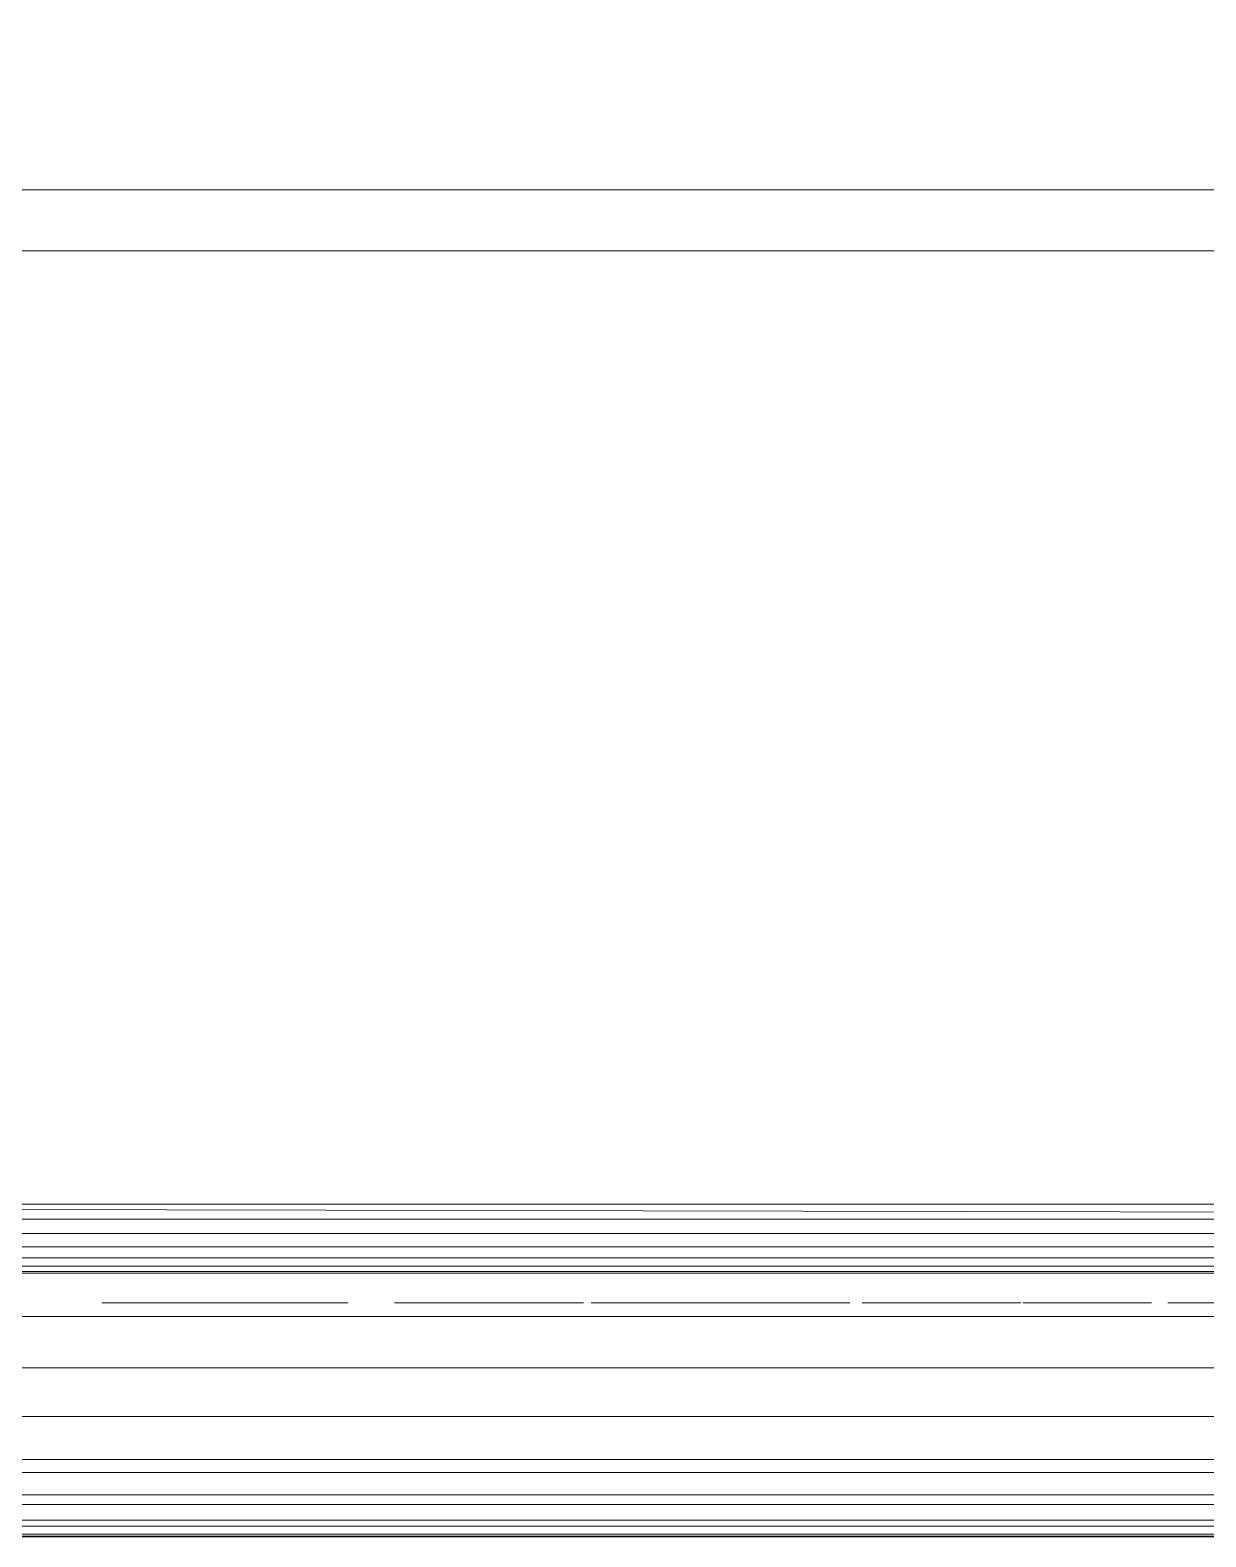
# Model space of a CAD drawing. Extents: x -1 to 410, y -731 to 1.
# Drawn here: x 143.5 to 209.3, y -730 to -645.7 of the extents above; entities that cross this region are included whole.
import ezdxf

# ---------------------------------------------------------------- set-up
doc = ezdxf.new("R2010")
doc.units = 0
doc.layers.add('IQ_200_2D', color=1, linetype='Continuous')
doc.layers.add('IQ_200_3D', color=1, linetype='Continuous')
doc.layers.add('IQ_BLACK_3D', color=250, linetype='Continuous', lineweight=13)

msp = doc.modelspace()

# ---------------------------------------------------------------- linework, layer by layer
at = {"layer": 'IQ_200_2D'}
msp.add_line((400, -730), (0, -730), dxfattribs=at)

# ---------------------------------------------------------------- meshes
at = {"layer": 'IQ_200_3D', "lineweight": 18}
mesh = msp.add_polyface(dxfattribs=at)
corners = [(400, -717.671, 900), (400, -80.394, 900), (0, -80.394, 900), (0, -717.671, 900), (50, -406.537, 900), (55.111, -367.714, 900), (70.096, -331.537, 900), (93.934, -300.471, 900), (125, -276.633, 900), (161.177, -261.648, 900), (200, -256.537, 900), (238.823, -261.648, 900), (275, -276.633, 900), (306.066, -300.471, 900), (329.904, -331.537, 900), (344.889, -367.714, 900), (350, -406.537, 900), (344.889, -445.36, 900), (329.904, -481.537, 900), (306.066, -512.603, 900), (275, -536.441, 900), (238.823, -551.426, 900), (200, -556.537, 900), (161.177, -551.426, 900), (125, -536.441, 900), (93.934, -512.603, 900), (70.096, -481.537, 900), (55.111, -445.36, 900)]
mesh.append_faces([[corners[k] for k in face] for face in [(14, 1, 13), (6, 2, 5), (25, 3, 24)]], dxfattribs={"vtx0": -1, "vtx1": -1})
mesh.append_faces([[corners[k] for k in face] for face in [(1, 14, 15), (1, 15, 16), (0, 17, 18), (0, 21, 22), (2, 6, 7), (3, 25, 26)]], dxfattribs={"vtx0": -1, "vtx2": -1})
mesh.append_faces([[corners[k] for k in face] for face in [(12, 13, 1), (11, 12, 1), (18, 19, 0), (20, 21, 0), (19, 20, 0), (8, 9, 2), (7, 8, 2), (9, 10, 2), (23, 24, 3), (26, 27, 3), (27, 4, 3)]], dxfattribs={"vtx1": -1, "vtx2": -1})
mesh.append_faces([[corners[k] for k in face] for face in [(10, 11, 1, 2), (16, 17, 0, 1), (4, 5, 2, 3), (22, 23, 3, 0)]], dxfattribs={"vtx1": -1, "vtx3": -1})
mesh = msp.add_polyface(dxfattribs=at)
corners = [(400, -654.615, 650.188), (0, -654.615, 650.188), (0, -101.612, 650.188), (400, -101.612, 650.188)]
mesh.append_faces([[corners[k] for k in face] for face in [(0, 1, 2, 3)]])
mesh = msp.add_polyface(dxfattribs=at)
corners = [(400, -711.384, 654.595), (0, -711.384, 654.595), (0, -654.615, 660.39), (400, -654.615, 660.39)]
mesh.append_faces([[corners[k] for k in face] for face in [(0, 1, 2, 3)]])
mesh = msp.add_polyface(dxfattribs=at)
corners = [(400, -654.615, 660.39), (0, -654.615, 660.39), (0, -654.615, 650.188), (400, -654.615, 650.188)]
mesh.append_faces([[corners[k] for k in face] for face in [(0, 1, 2, 3)]])
mesh = msp.add_polyface(dxfattribs=at)
corners = [(400, -726.389, 878.954), (0, -726.389, 878.954), (0, -658.022, 812.223), (400, -658.022, 812.223)]
mesh.append_faces([[corners[k] for k in face] for face in [(0, 1, 2, 3)]])
mesh = msp.add_polyface(dxfattribs=at)
corners = [(400, -658.022, 812.223), (0, -658.022, 812.223), (0, -715.249, 691.625), (400, -715.249, 691.625)]
mesh.append_faces([[corners[k] for k in face] for face in [(0, 1, 2, 3)]])
mesh = msp.add_polyface(dxfattribs=at)
corners = [(400, -711.383, 654.596), (400, -712.219, 654.608), (400, -713.028, 654.818), (400, -713.764, 655.214), (400, -714.385, 655.774), (400, -714.856, 656.464), (400, -715.15, 657.247), (400, -715.249, 658.076), (0, -715.249, 658.076), (0, -715.15, 657.247), (0, -714.856, 656.464), (0, -714.385, 655.774), (0, -713.764, 655.214), (0, -713.028, 654.818), (0, -712.219, 654.608), (0, -711.384, 654.596)]
mesh.append_faces([[corners[k] for k in face] for face in [(6, 9, 10, 5), (5, 10, 11, 4), (4, 11, 12, 3), (3, 12, 13, 2), (2, 13, 14, 1), (1, 14, 15)]], dxfattribs={"vtx0": -1, "vtx2": -1})
mesh.append_faces([[corners[k] for k in face] for face in [(7, 8, 9, 6), (15, 0, 1)]], dxfattribs={"vtx2": -1})
mesh = msp.add_polyface(dxfattribs=at)
corners = [(400, -715.249, 691.625), (0, -715.249, 691.625), (0, -715.249, 658.076), (400, -715.249, 658.076)]
mesh.append_faces([[corners[k] for k in face] for face in [(0, 1, 2, 3)]])
mesh = msp.add_polyface(dxfattribs=at)
corners = [(400, -726.389, 878.954), (400, -728.183, 881.23), (400, -729.397, 883.862), (400, -729.962, 886.704), (400, -729.848, 889.6), (400, -729.062, 892.389), (400, -727.645, 894.918), (400, -725.678, 897.046), (400, -723.268, 898.656), (400, -720.549, 899.659), (400, -717.671, 900), (0, -717.671, 900), (0, -720.549, 899.659), (0, -723.268, 898.656), (0, -725.678, 897.046), (0, -727.645, 894.918), (0, -729.062, 892.389), (0, -729.848, 889.6), (0, -729.962, 886.704), (0, -729.397, 883.862), (0, -728.183, 881.23), (0, -726.389, 878.954)]
mesh.append_faces([[corners[k] for k in face] for face in [(1, 20, 21, 0)]], dxfattribs={"vtx0": -1})
mesh.append_faces([[corners[k] for k in face] for face in [(9, 12, 13, 8), (7, 14, 15, 6), (8, 13, 14, 7), (6, 15, 16, 5), (4, 17, 18, 3), (2, 19, 20, 1), (3, 18, 19, 2), (17, 4, 5, 16)]], dxfattribs={"vtx0": -1, "vtx2": -1})
mesh.append_faces([[corners[k] for k in face] for face in [(10, 11, 12, 9)]], dxfattribs={"vtx2": -1})
at = {"layer": 'IQ_BLACK_3D', "lineweight": 18}
mesh = msp.add_polyface(dxfattribs=at)
corners = [(161.251, -716.893, 664.882), (157.704, -716.893, 666.262), (156.207, -716.893, 665.585), (158.981, -716.893, 667.294), (155.578, -716.893, 665.426), (154.023, -716.893, 665.341), (147.488, -716.893, 664.882), (155.578, -716.893, 666.481), (159.958, -716.893, 668.615), (160.57, -716.893, 670.139), (155.205, -716.893, 667.765), (155.205, -716.893, 675.772), (153.658, -716.893, 673.611), (153.658, -716.893, 669.926), (154.554, -716.893, 668.933), (154.554, -716.893, 674.604), (160.778, -716.893, 671.768), (152.491, -716.893, 665.628), (151.073, -716.893, 666.272), (149.847, -716.893, 667.234), (148.886, -716.893, 668.459), (148.244, -716.893, 669.879), (152.563, -716.893, 672.843), (152.563, -716.893, 670.694), (151.324, -716.893, 672.34), (151.324, -716.893, 671.197), (147.957, -716.893, 672.127), (147.957, -716.893, 671.41), (150.003, -716.893, 671.41), (150.003, -716.893, 672.127), (147.488, -716.893, 678.627), (160.57, -716.893, 673.398), (161.251, -716.893, 678.627), (159.958, -716.893, 674.922), (158.981, -716.893, 676.242), (157.704, -716.893, 677.275), (156.207, -716.893, 677.952), (155.578, -716.893, 677.056), (155.578, -716.893, 677.952), (154.033, -716.893, 678.08), (148.239, -716.893, 673.651), (152.503, -716.893, 677.83), (151.08, -716.893, 677.216), (148.882, -716.893, 675.062), (149.848, -716.893, 676.274), (164.127, -716.893, 678.699), (164.042, -716.893, 678.664), (163.955, -716.893, 678.11), (164.026, -716.893, 678.051), (163.87, -716.893, 678.271), (163.902, -716.893, 678.185), (163.969, -716.893, 678.609), (163.912, -716.893, 678.537), (163.861, -716.893, 678.362), (163.875, -716.893, 678.453)]
mesh.append_faces([[corners[k] for k in face] for face in [(1, 0, 3), (19, 6, 18), (17, 6, 5), (31, 32, 33), (34, 32, 35), (35, 32, 36), (37, 36, 38), (43, 30, 40)]], dxfattribs={"vtx0": -1, "vtx1": -1})
mesh.append_faces([[corners[k] for k in face] for face in [(2, 4, 0)]], dxfattribs={"vtx0": -1, "vtx1": -1, "vtx2": -1})
mesh.append_faces([[corners[k] for k in face] for face in [(0, 1, 2), (0, 4, 5, 6), (2, 7, 4), (12, 13, 14, 15), (0, 16, 9), (6, 19, 20), (6, 20, 21), (22, 23, 13, 12), (24, 25, 23, 22), (26, 27, 28, 29), (29, 28, 25, 24), (10, 11, 15, 14), (32, 34, 33), (11, 2, 36, 37), (16, 0, 32), (30, 44, 42), (39, 32, 30)]], dxfattribs={"vtx0": -1, "vtx2": -1})
mesh.append_faces([[corners[k] for k in face] for face in [(53, 49, 52, 54)]], dxfattribs={"vtx1": -1})
mesh.append_faces([[corners[k] for k in face] for face in [(8, 3, 0), (9, 8, 0), (17, 18, 6), (21, 27, 6), (31, 16, 32), (26, 40, 30), (41, 39, 30), (42, 41, 30), (43, 44, 30)]], dxfattribs={"vtx1": -1, "vtx2": -1})
mesh.append_faces([[corners[k] for k in face] for face in [(10, 7, 2, 11), (30, 6, 27, 26), (39, 38, 36, 32)]], dxfattribs={"vtx1": -1, "vtx2": -1, "vtx3": -1})
mesh.append_faces([[corners[k] for k in face] for face in [(45, 46, 47, 48), (49, 50, 51, 52), (50, 47, 46, 51)]], dxfattribs={"vtx1": -1, "vtx3": -1})
mesh = msp.add_polyface(dxfattribs=at)
corners = [(172.956, -716.893, 670.081), (173.026, -716.893, 670.057), (172.794, -716.893, 670.315), (172.894, -716.893, 670.122), (173.1, -716.893, 670.051), (173.378, -716.893, 670.343), (174.442, -716.893, 664.796), (172.408, -716.893, 666.297), (171.988, -716.893, 666.182), (172.811, -716.893, 670.243), (172.845, -716.893, 670.177), (172.742, -716.893, 670.556), (172.637, -716.893, 670.779), (172.292, -716.893, 671.126), (172.318, -716.893, 672.697), (172.069, -716.893, 672.574), (172.069, -716.893, 671.232), (168.396, -716.893, 671.232), (168.396, -716.893, 672.574), (172.485, -716.893, 670.972), (173.378, -716.893, 673.305), (172.527, -716.893, 672.879), (164.304, -716.893, 665.4), (164.386, -716.893, 664.843), (164.472, -716.893, 664.808), (164.376, -716.893, 665.458), (164.563, -716.893, 664.796), (164.46, -716.893, 665.496), (164.726, -716.893, 665.612), (164.957, -716.893, 665.786), (164.205, -716.893, 665.147), (164.219, -716.893, 665.056), (164.255, -716.893, 664.971), (164.216, -716.893, 665.239), (164.312, -716.893, 664.898), (164.249, -716.893, 665.325), (169.489, -716.893, 666.182), (169.226, -716.893, 666.214), (168.978, -716.893, 666.307), (165.142, -716.893, 666.009), (168.76, -716.893, 666.458), (168.584, -716.893, 666.655), (168.46, -716.893, 666.889), (165.27, -716.893, 666.269), (165.334, -716.893, 676.964), (165.334, -716.893, 666.552), (168.396, -716.893, 667.146), (168.396, -716.893, 677.251), (172.894, -716.893, 673.552), (172.84, -716.893, 673.502), (172.775, -716.893, 673.37), (172.959, -716.893, 673.588), (173.105, -716.893, 673.608), (173.031, -716.893, 673.607), (172.8, -716.893, 673.44), (172.683, -716.893, 673.108), (172.46, -716.893, 677.221), (172.76, -716.893, 677.116), (174.093, -716.893, 678.71), (165.262, -716.893, 677.231), (165.131, -716.893, 677.474), (164.949, -716.893, 677.681), (164.218, -716.893, 678.71), (164.725, -716.893, 677.843), (172.143, -716.893, 677.251), (164.108, -716.893, 678.012), (164.199, -716.893, 677.996), (164.471, -716.893, 677.949), (164.127, -716.893, 678.699), (164.026, -716.893, 678.051)]
mesh.append_faces([[corners[k] for k in face] for face in [(50, 49, 54)]], dxfattribs={"vtx0": -1})
mesh.append_faces([[corners[k] for k in face] for face in [(11, 5, 12), (27, 26, 28), (38, 26, 37), (40, 26, 38), (55, 20, 50), (60, 47, 61)]], dxfattribs={"vtx0": -1, "vtx1": -1})
mesh.append_faces([[corners[k] for k in face] for face in [(39, 26, 40, 41), (44, 17, 18, 47)]], dxfattribs={"vtx0": -1, "vtx1": -1, "vtx3": -1})
mesh.append_faces([[corners[k] for k in face] for face in [(6, 7, 8), (13, 14, 15, 16), (14, 13, 19, 21), (22, 23, 24, 25), (25, 24, 26, 27), (26, 29, 28), (33, 32, 34, 35), (35, 34, 23, 22), (26, 39, 29), (17, 44, 45, 46), (6, 8, 36), (47, 60, 59), (58, 64, 56)]], dxfattribs={"vtx0": -1, "vtx2": -1})
mesh.append_faces([[corners[k] for k in face] for face in [(2, 1, 4, 5), (20, 55, 21, 19), (62, 63, 61, 47)]], dxfattribs={"vtx0": -1, "vtx2": -1, "vtx3": -1})
mesh.append_faces([[corners[k] for k in face] for face in [(50, 52, 53, 51), (62, 65, 66, 67)]], dxfattribs={"vtx0": -1, "vtx3": -1})
mesh.append_faces([[corners[k] for k in face] for face in [(0, 1, 2, 3), (11, 2, 5), (48, 49, 50, 51), (56, 57, 58), (59, 44, 47), (67, 63, 62)]], dxfattribs={"vtx1": -1, "vtx2": -1})
mesh.append_faces([[corners[k] for k in face] for face in [(17, 16, 15, 18), (19, 12, 5, 20), (36, 37, 26, 6), (41, 42, 43, 39), (45, 43, 42, 46), (47, 64, 58, 62), (62, 68, 69, 65)]], dxfattribs={"vtx1": -1, "vtx3": -1})
mesh.append_faces([[corners[k] for k in face] for face in [(30, 31, 32, 33)]], dxfattribs={"vtx2": -1})
mesh.append_faces([[corners[k] for k in face] for face in [(2, 9, 10, 3)]], dxfattribs={"vtx3": -1})
mesh = msp.add_polyface(dxfattribs=at)
corners = [(173.376, -716.893, 667.144), (174.442, -716.893, 667.547), (173.545, -716.893, 667.547), (173.121, -716.893, 666.791), (174.442, -716.893, 664.796), (173.378, -716.893, 670.343), (173.1, -716.893, 670.051), (173.172, -716.893, 670.064), (173.24, -716.893, 670.095), (172.793, -716.893, 666.503), (172.408, -716.893, 666.297), (173.297, -716.893, 670.142), (173.341, -716.893, 670.201), (173.368, -716.893, 670.27), (173.378, -716.893, 673.305), (173.369, -716.893, 673.379), (173.342, -716.893, 673.448), (173.3, -716.893, 673.509), (173.244, -716.893, 673.558), (173.178, -716.893, 673.592), (173.105, -716.893, 673.608), (172.775, -716.893, 673.37), (174.093, -716.893, 676.566), (173.845, -716.893, 676.223), (173.927, -716.893, 676.262), (173.996, -716.893, 676.319), (173.666, -716.893, 676.211), (173.756, -716.893, 676.206), (173.58, -716.893, 676.238), (174.049, -716.893, 676.392), (174.082, -716.893, 676.476), (174.093, -716.893, 678.71), (173.027, -716.893, 676.942), (173.243, -716.893, 676.709), (173.504, -716.893, 676.286), (173.397, -716.893, 676.431), (173.441, -716.893, 676.352), (172.76, -716.893, 677.116), (180.267, -716.893, 664.796), (180.267, -716.893, 665.984), (179.986, -716.893, 665.979), (179.712, -716.893, 666.042), (179.462, -716.893, 666.17), (174.917, -716.893, 664.796), (179.25, -716.893, 666.354), (175.689, -716.893, 666.194), (175.187, -716.893, 666.005), (174.917, -716.893, 666.005), (175.449, -716.893, 666.069), (175.891, -716.893, 666.373), (179.089, -716.893, 666.585), (176.044, -716.893, 666.595), (176.173, -716.893, 667.115), (176.14, -716.893, 666.847), (178.988, -716.893, 666.847), (178.954, -716.893, 667.126), (176.173, -716.893, 676.694), (178.954, -716.893, 679.198), (176.129, -716.893, 677.03), (175.999, -716.893, 677.343), (175.523, -716.893, 677.819), (175.793, -716.893, 677.612), (174.874, -716.893, 677.993), (175.21, -716.893, 677.949), (180.353, -716.893, 667.295), (180.859, -716.893, 666.336), (183.077, -716.893, 668.196), (180.101, -716.893, 668.35), (182.903, -716.893, 668.894), (182.903, -716.893, 669.761), (180.101, -716.893, 670.358), (182.903, -716.893, 671.02), (180.239, -716.893, 671.406), (183.043, -716.893, 672.039), (183.288, -716.893, 672.495), (181.287, -716.893, 673.222), (180.643, -716.893, 672.383), (182.912, -716.893, 671.538)]
mesh.append_faces([[corners[k] for k in face] for face in [(0, 1, 2), (5, 12, 13), (43, 46, 47)]], dxfattribs={"vtx0": -1})
mesh.append_faces([[corners[k] for k in face] for face in [(46, 43, 48), (49, 50, 51), (48, 43, 45), (60, 57, 63), (59, 57, 61), (68, 67, 66)]], dxfattribs={"vtx0": -1, "vtx1": -1})
mesh.append_faces([[corners[k] for k in face] for face in [(20, 21, 14, 19), (35, 28, 22, 33), (70, 69, 71, 72)]], dxfattribs={"vtx0": -1, "vtx1": -1, "vtx2": -1})
mesh.append_faces([[corners[k] for k in face] for face in [(3, 4, 1, 0), (31, 37, 32), (22, 27, 23), (38, 40, 41), (42, 43, 38, 41), (54, 53, 51, 50), (56, 55, 57, 58), (55, 56, 52), (67, 68, 69, 70), (77, 76, 72, 71)]], dxfattribs={"vtx0": -1, "vtx2": -1})
mesh.append_faces([[corners[k] for k in face] for face in [(43, 42, 44, 45)]], dxfattribs={"vtx0": -1, "vtx2": -1, "vtx3": -1})
mesh.append_faces([[corners[k] for k in face] for face in [(5, 6, 7, 8), (14, 17, 18, 19), (22, 23, 24, 25)]], dxfattribs={"vtx0": -1, "vtx3": -1})
mesh.append_faces([[corners[k] for k in face] for face in [(34, 28, 35, 36), (62, 63, 57)]], dxfattribs={"vtx1": -1})
mesh.append_faces([[corners[k] for k in face] for face in [(9, 10, 4), (3, 9, 4), (11, 12, 5, 8), (26, 27, 22, 28), (59, 58, 57), (60, 61, 57), (64, 65, 66, 67)]], dxfattribs={"vtx1": -1, "vtx2": -1})
mesh.append_faces([[corners[k] for k in face] for face in [(22, 31, 32, 33), (49, 45, 44, 50), (52, 53, 54, 55), (73, 74, 75, 76)]], dxfattribs={"vtx1": -1, "vtx3": -1})
mesh.append_faces([[corners[k] for k in face] for face in [(29, 30, 22, 25), (38, 39, 40)]], dxfattribs={"vtx2": -1})
mesh.append_faces([[corners[k] for k in face] for face in [(14, 15, 16, 17)]], dxfattribs={"vtx3": -1})
mesh = msp.add_polyface(dxfattribs=at)
corners = [(186.997, -716.893, 666.306), (185.843, -716.893, 666.221), (187.056, -716.893, 664.844), (188.169, -716.893, 665.418), (185.132, -716.893, 666.328), (184.593, -716.893, 664.479), (185.844, -716.893, 664.526), (189.13, -716.893, 666.221), (188.109, -716.893, 666.627), (184.465, -716.893, 666.597), (183.512, -716.893, 664.573), (182.903, -716.893, 669.761), (189.35, -716.893, 669.761), (186.485, -716.893, 671.02), (182.903, -716.893, 671.02), (189.13, -716.893, 667.17), (183.88, -716.893, 667.015), (182.489, -716.893, 664.931), (181.586, -716.893, 665.531), (183.408, -716.893, 667.558), (180.859, -716.893, 666.336), (183.077, -716.893, 668.196), (189.35, -716.893, 670.56), (186.629, -716.893, 671.369), (186.686, -716.893, 671.743), (189.237, -716.893, 671.492), (188.902, -716.893, 672.369), (186.653, -716.893, 672.119), (188.366, -716.893, 673.14), (186.532, -716.893, 672.477), (187.66, -716.893, 673.759), (186.331, -716.893, 672.796), (186.826, -716.893, 674.191), (186.06, -716.893, 673.059), (185.912, -716.893, 674.409), (185.734, -716.893, 673.25), (183.288, -716.893, 672.495), (183.633, -716.893, 672.881), (182.126, -716.893, 673.866), (181.287, -716.893, 673.222), (183.043, -716.893, 672.039), (180.643, -716.893, 672.383), (182.912, -716.893, 671.538), (184.06, -716.893, 673.175), (183.103, -716.893, 674.271), (185.373, -716.893, 673.36), (184.152, -716.893, 674.409), (184.543, -716.893, 673.36), (195.836, -716.893, 664.499), (196.886, -716.893, 664.789), (196.471, -716.893, 666.255), (194.956, -716.893, 666.255), (193.701, -716.893, 664.499), (194.337, -716.893, 666.462), (192.672, -716.893, 664.767), (193.78, -716.893, 666.803), (191.74, -716.893, 665.279), (190.961, -716.893, 666.002), (193.314, -716.893, 667.261), (192.964, -716.893, 667.812), (192.746, -716.893, 668.427), (190.381, -716.893, 666.892), (192.672, -716.893, 669.076), (190.035, -716.893, 667.898), (197.094, -716.893, 674.3), (195.357, -716.893, 674.457), (195.95, -716.893, 673.102), (196.584, -716.893, 672.921), (190.035, -716.893, 670.498), (192.672, -716.893, 670.354), (192.7, -716.893, 671.003), (190.17, -716.893, 671.523), (192.891, -716.893, 671.623), (191.195, -716.893, 673.298), (190.566, -716.893, 672.478), (193.232, -716.893, 672.176), (193.995, -716.893, 674.457), (194.268, -716.893, 672.94), (194.897, -716.893, 673.102), (192.97, -716.893, 674.322), (193.701, -716.893, 672.624), (192.015, -716.893, 673.927)]
mesh.append_faces([[corners[k] for k in face] for face in [(17, 16, 18), (21, 20, 19), (40, 41, 42), (58, 56, 55), (55, 52, 53)]], dxfattribs={"vtx0": -1, "vtx1": -1})
mesh.append_faces([[corners[k] for k in face] for face in [(4, 5, 6, 1), (1, 6, 2), (5, 4, 9, 10), (16, 17, 10, 9), (19, 20, 18, 16), (13, 12, 22, 23), (24, 25, 26, 27), (25, 24, 23, 22), (27, 26, 28, 29), (29, 28, 30, 31), (31, 30, 32, 33), (68, 69, 70, 71), (72, 73, 74, 70), (70, 74, 71), (76, 77, 78, 65), (77, 76, 79)]], dxfattribs={"vtx0": -1, "vtx2": -1})
mesh.append_faces([[corners[k] for k in face] for face in [(15, 8, 7)]], dxfattribs={"vtx1": -1})
mesh.append_faces([[corners[k] for k in face] for face in [(47, 45, 46), (54, 52, 55, 56), (72, 75, 73), (78, 66, 65)]], dxfattribs={"vtx1": -1, "vtx2": -1})
mesh.append_faces([[corners[k] for k in face] for face in [(0, 1, 2, 3), (3, 7, 8, 0), (11, 12, 13, 14), (32, 34, 35, 33), (36, 37, 38, 39), (37, 43, 44, 38), (45, 35, 34, 46), (43, 47, 46, 44), (48, 49, 50, 51), (52, 48, 51, 53), (57, 56, 58, 59), (59, 60, 61, 57), (60, 62, 63, 61), (64, 65, 66, 67), (68, 63, 62, 69), (75, 80, 81, 73), (79, 81, 80, 77)]], dxfattribs={"vtx1": -1, "vtx3": -1})
mesh = msp.add_polyface(dxfattribs=at)
corners = [(198.024, -716.893, 666.777), (198.822, -716.893, 666.035), (198.883, -716.893, 666.162), (198.91, -716.893, 666.299), (197.548, -716.893, 666.492), (197.863, -716.893, 665.271), (198.732, -716.893, 665.928), (197.022, -716.893, 666.315), (198.901, -716.893, 666.439), (198.858, -716.893, 666.572), (198.783, -716.893, 666.69), (198.146, -716.893, 666.847), (198.68, -716.893, 666.786), (198.281, -716.893, 666.884), (198.557, -716.893, 666.852), (198.421, -716.893, 666.885), (196.471, -716.893, 666.255), (196.886, -716.893, 664.789), (198.768, -716.893, 672.501), (198.173, -716.893, 671.86), (198.33, -716.893, 671.892), (198.474, -716.893, 671.961), (198.014, -716.893, 671.868), (197.861, -716.893, 671.916), (197.613, -716.893, 672.114), (197.724, -716.893, 671.999), (198.596, -716.893, 672.064), (198.69, -716.893, 672.194), (198.748, -716.893, 672.343), (197.151, -716.893, 672.584), (198.768, -716.893, 673.811), (197.094, -716.893, 674.3), (196.584, -716.893, 672.921), (206.005, -716.893, 665.313), (206.106, -716.893, 665.42), (206.176, -716.893, 665.549), (206.211, -716.893, 665.691), (205.09, -716.893, 666.208), (205.233, -716.893, 664.813), (205.437, -716.893, 666.297), (206.209, -716.893, 665.838), (206.17, -716.893, 665.98), (206.097, -716.893, 666.107), (205.994, -716.893, 666.211), (205.868, -716.893, 666.286), (203.718, -716.893, 666.649), (202.204, -716.893, 664.575), (202.785, -716.893, 664.499), (204.023, -716.893, 666.409), (201.662, -716.893, 664.8), (203.484, -716.893, 666.959), (201.197, -716.893, 665.156), (204.369, -716.893, 664.499), (204.379, -716.893, 666.255), (204.732, -716.893, 666.193), (200.84, -716.893, 665.622), (200.616, -716.893, 666.163), (205.727, -716.893, 666.327), (205.58, -716.893, 666.33), (205.685, -716.893, 672.841), (206.241, -716.893, 673.397), (206.241, -716.893, 674.219), (203.382, -716.893, 674.219), (203.338, -716.893, 667.318), (203.288, -716.893, 667.703), (200.539, -716.893, 666.745), (200.539, -716.893, 672.793), (203.288, -716.893, 672.841), (203.382, -716.893, 677.45), (199.038, -716.893, 672.793), (207.139, -716.893, 664.716), (207.487, -716.893, 665.872), (207.139, -716.893, 665.826), (207.811, -716.893, 666.006), (207.848, -716.893, 673.07), (207.959, -716.893, 672.952), (207.786, -716.893, 673.687), (207.74, -716.893, 673.532), (207.735, -716.893, 673.37), (207.772, -716.893, 673.213), (207.988, -716.893, 673.936), (207.871, -716.893, 673.825)]
mesh.append_faces([[corners[k] for k in face] for face in [(39, 44, 57, 58), (66, 68, 69), (70, 71, 72)]], dxfattribs={"vtx0": -1})
mesh.append_faces([[corners[k] for k in face] for face in [(1, 0, 6), (23, 18, 24, 25), (63, 56, 50), (71, 70, 73)]], dxfattribs={"vtx0": -1, "vtx1": -1})
mesh.append_faces([[corners[k] for k in face] for face in [(39, 33, 44)]], dxfattribs={"vtx0": -1, "vtx1": -1, "vtx2": -1})
mesh.append_faces([[corners[k] for k in face] for face in [(4, 5, 6, 0), (5, 4, 7), (31, 32, 29, 30), (37, 38, 33, 39), (45, 46, 47, 48), (48, 47, 52, 53), (38, 37, 54), (46, 45, 50)]], dxfattribs={"vtx0": -1, "vtx2": -1})
mesh.append_faces([[corners[k] for k in face] for face in [(0, 1, 2, 3), (0, 3, 8, 9), (18, 19, 20, 21), (18, 21, 26, 27), (33, 40, 41, 42), (33, 42, 43, 44), (75, 80, 81, 76)]], dxfattribs={"vtx0": -1, "vtx3": -1})
mesh.append_faces([[corners[k] for k in face] for face in [(22, 19, 18, 23), (36, 40, 33), (49, 46, 50, 51), (55, 51, 50, 56), (67, 59, 62)]], dxfattribs={"vtx1": -1, "vtx2": -1})
mesh.append_faces([[corners[k] for k in face] for face in [(62, 68, 66, 67)]], dxfattribs={"vtx1": -1, "vtx2": -1, "vtx3": -1})
mesh.append_faces([[corners[k] for k in face] for face in [(9, 10, 11, 0), (10, 12, 13, 11), (7, 16, 17, 5), (29, 24, 18, 30), (54, 53, 52, 38), (63, 64, 65, 56), (66, 65, 64, 67), (74, 75, 76, 77)]], dxfattribs={"vtx1": -1, "vtx3": -1})
mesh.append_faces([[corners[k] for k in face] for face in [(27, 28, 18)]], dxfattribs={"vtx2": -1})
mesh.append_faces([[corners[k] for k in face] for face in [(12, 14, 15, 13), (33, 34, 35, 36), (59, 60, 61, 62), (77, 78, 79, 74)]], dxfattribs={"vtx3": -1})
mesh = msp.add_polyface(dxfattribs=at)
corners = [(221.269, -716.893, 666.396), (220.823, -716.893, 666.053), (221.992, -716.893, 664.735), (222.849, -716.893, 665.119), (220.302, -716.893, 665.838), (219.744, -716.893, 665.764), (219.692, -716.893, 664.483), (221.072, -716.893, 664.547), (219.186, -716.893, 665.838), (218.311, -716.893, 664.547), (218.666, -716.893, 666.053), (217.391, -716.893, 664.735), (218.219, -716.893, 666.396), (216.534, -716.893, 665.119), (217.876, -716.893, 666.843), (215.781, -716.893, 665.68), (217.661, -716.893, 667.363), (215.168, -716.893, 666.393), (214.725, -716.893, 667.221), (217.587, -716.893, 667.921), (214.473, -716.893, 668.126), (217.587, -716.893, 671.023), (220.823, -716.893, 672.891), (221.269, -716.893, 672.548), (221.992, -716.893, 674.209), (221.072, -716.893, 674.397), (220.302, -716.893, 673.106), (219.692, -716.893, 674.461), (219.744, -716.893, 673.18), (217.661, -716.893, 671.581), (217.876, -716.893, 672.101), (215.781, -716.893, 673.263), (215.168, -716.893, 672.551), (214.725, -716.893, 671.723), (214.473, -716.893, 670.818), (218.219, -716.893, 672.548), (216.534, -716.893, 673.825), (218.311, -716.893, 674.397), (218.666, -716.893, 672.891), (219.186, -716.893, 673.106), (217.391, -716.893, 674.209), (212.526, -716.893, 664.716), (212.526, -716.893, 665.826), (212.177, -716.893, 665.872), (211.853, -716.893, 666.006), (211.575, -716.893, 666.22), (207.139, -716.893, 664.716), (211.619, -716.893, 671.43), (211.94, -716.893, 671.654), (210.994, -716.893, 672.454), (208.303, -716.893, 666.499), (211.361, -716.893, 666.499), (211.226, -716.893, 666.823), (208.438, -716.893, 666.823), (211.36, -716.893, 671.135), (208.09, -716.893, 666.22), (207.811, -716.893, 666.006), (211.181, -716.893, 667.171), (211.181, -716.893, 670.787), (208.484, -716.893, 667.171), (208.484, -716.893, 672.058), (212.306, -716.893, 671.794), (212.695, -716.893, 671.841), (213.553, -716.893, 674.397), (208.381, -716.893, 672.395), (214.251, -716.893, 671.841), (214.936, -716.893, 674.397), (210.994, -716.893, 674.335), (208.288, -716.893, 674.051), (208.203, -716.893, 672.698), (207.959, -716.893, 672.952), (208.131, -716.893, 674.013), (207.988, -716.893, 673.936)]
mesh.append_faces([[corners[k] for k in face] for face in [(63, 62, 65, 66)]], dxfattribs={"vtx0": -1})
mesh.append_faces([[corners[k] for k in face] for face in [(21, 20, 19), (26, 27, 28), (47, 49, 54), (64, 68, 69), (72, 70, 71)]], dxfattribs={"vtx0": -1, "vtx1": -1})
mesh.append_faces([[corners[k] for k in face] for face in [(8, 9, 6, 5), (9, 8, 10, 11), (12, 13, 11, 10), (14, 15, 13, 12), (16, 17, 15, 14), (17, 16, 19), (37, 38, 39, 27), (27, 39, 28), (38, 37, 40), (41, 44, 45, 46), (50, 51, 52, 53), (55, 45, 51, 50), (58, 60, 59), (53, 52, 57), (49, 58, 54), (49, 48, 61)]], dxfattribs={"vtx0": -1, "vtx2": -1})
mesh.append_faces([[corners[k] for k in face] for face in [(49, 64, 60, 58)]], dxfattribs={"vtx0": -1, "vtx2": -1, "vtx3": -1})
mesh.append_faces([[corners[k] for k in face] for face in [(21, 33, 34, 20)]], dxfattribs={"vtx0": -1, "vtx3": -1})
mesh.append_faces([[corners[k] for k in face] for face in [(18, 17, 19, 20), (43, 44, 41), (47, 48, 49)]], dxfattribs={"vtx1": -1, "vtx2": -1})
mesh.append_faces([[corners[k] for k in face] for face in [(55, 56, 46, 45)]], dxfattribs={"vtx1": -1, "vtx2": -1, "vtx3": -1})
mesh.append_faces([[corners[k] for k in face] for face in [(0, 1, 2, 3), (4, 5, 6, 7), (1, 4, 7, 2), (22, 23, 24, 25), (26, 22, 25, 27), (29, 30, 31, 32), (32, 33, 21, 29), (30, 35, 36, 31), (40, 36, 35, 38), (57, 58, 59, 53), (61, 62, 63, 49), (70, 69, 68, 71)]], dxfattribs={"vtx1": -1, "vtx3": -1})
mesh.append_faces([[corners[k] for k in face] for face in [(41, 42, 43)]], dxfattribs={"vtx2": -1})
mesh.append_faces([[corners[k] for k in face] for face in [(49, 67, 68, 64)]], dxfattribs={"vtx2": -1, "vtx3": -1})

doc.saveas('drawing.dxf')
